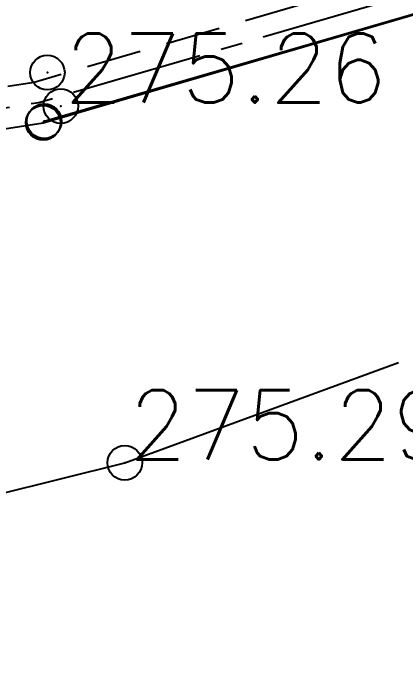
# Model space of a CAD drawing. Header units: millimetres. Extents: x 524954 to 526204, y 9523489 to 9524010.
# Drawn here: x 525500.25 to 525505.92, y 9523664.84 to 9523674.52 of the extents above; entities that cross this region are included whole.
import ezdxf

# ---------------------------------------------------------------- set-up
doc = ezdxf.new("R2010")
doc.units = ezdxf.units.MM
doc.header["$PDMODE"] = 32
doc.header["$PDSIZE"] = 0.5
doc.linetypes.add('AXES2', pattern=[28.575, 19.05, -3.175, 3.175, -3.175])
doc.linetypes.add('CACHE2', pattern=[4.7625, 3.175, -1.5875])
for name, color, linetype in [('Axe_Route_Existante', 1, 'AXES2'), ('Bord_Route_Existante', 6, 'Continuous'), ('Caniveau', 5, 'CACHE2'), ('TopoAlt', 3, 'Continuous'), ('TOPOJIS', 7, 'Continuous')]:
    doc.layers.add(name, color=color, linetype=linetype)
doc.layers.add('Bord_Route_Existante_POLY3D', color=6, linetype='Continuous', plot=False)
doc.styles.add('Simplex 1.0', font='Simplex.shx', dxfattribs={"width": 0.99, "height": 1})

# ---------------------------------------------------------------- blocks, each defined once
blk = doc.blocks.new('TCPOINT M')
at = {"color": 0}
blk.add_point((0, 0), dxfattribs=at)
at = {"layer": 'TopoAlt', "style": 'Simplex 1.0', "width": 0.99}
blk.add_attdef('ALT', (0.15, 0.15), '', height=1, dxfattribs=at)

msp = doc.modelspace()

# ---------------------------------------------------------------- linework, layer by layer
at = {"layer": 'Axe_Route_Existante', "ltscale": 0.5, "flags": 128}
msp.add_lwpolyline([(524973.1006, 9523802.4898), (525007.2599, 9523792.7789), (525027.5397, 9523787.3639), (525056.127, 9523779.7555), (525082.6741, 9523773.1018), (525107.5461, 9523770.0482), (525120.6839, 9523770.1387), (525151.7769, 9523772.6475), (525176.8993, 9523773.8938), (525199.3238, 9523771.0951), (525218.3374, 9523765.2638), (525227.1918, 9523761.5338), (525233.8432, 9523758.0939), (525246.4683, 9523751.1671), (525256.5059, 9523745.5314), (525267.0137, 9523739.6936), (525277.6906, 9523733.7041), (525288.8492, 9523727.2989), (525294.6323, 9523724.0225), (525301.9269, 9523719.9656), (525310.6912, 9523715.3327), (525328.3203, 9523705.7836), (525328.3203, 9523705.7836), (525337.316, 9523700.6906), (525351.1378, 9523692.7026), (525363.6961, 9523685.45), (525368.8009, 9523682.6275), (525375.4747, 9523679.1094), (525390.2246, 9523670.468), (525400.9, 9523665.0189), (525419.6189, 9523658.4557), (525435.368, 9523656.0458), (525454.334, 9523656.6254), (525476.2882, 9523660.7337), (525488.7843, 9523664.7682), (525501.8593, 9523668.0118), (525521.809, 9523675.315), (525541.1161, 9523687.8016), (525552.6204, 9523697.7078), (525562.3507, 9523710.1798), (525568.681, 9523722.5716), (525575.0591, 9523738.7043), (525576.9948, 9523751.0514), (525577.7976, 9523776.0689), (525576.166, 9523799.5198), (525574.1814, 9523815.4285), (525572.049, 9523834.2039), (525569.9196, 9523851.0411), (525567.3258, 9523868.1897), (525565.5786, 9523885.3791), (525563.6895, 9523903.2192), (525561.3556, 9523920.7008), (525558.8385, 9523938.161)], dxfattribs=at)
at = {"layer": 'Bord_Route_Existante', "flags": 128}
msp.add_lwpolyline([(525461.814, 9523688.848), (525465.7271, 9523687.8724), (525467.4439, 9523686.9056), (525469.9038, 9523685.5776), (525473.9168, 9523682.5381), (525478.7028, 9523677.8222), (525481.4894, 9523674.435), (525481.9993, 9523673.9595), (525482.5383, 9523673.6221), (525483.167, 9523673.4235), (525492.0574, 9523671.897), (525493.3536, 9523671.8761), (525495.5424, 9523672.1383), (525500.6799, 9523672.9347), (525513.2603, 9523676.6134), (525519.6005, 9523679.8528), (525521.935, 9523681.1174), (525530.1879, 9523685.9278), (525538.3311, 9523691.5676), (525543.6776, 9523696.6186), (525549.9382, 9523703.9102)], dxfattribs=at)
at = {"layer": 'Bord_Route_Existante_POLY3D'}
msp.add_polyline3d([(525495.5424, 9523672.1383, 275.29), (525500.6799, 9523672.9347, 275.24), (525500.6945, 9523672.9569, 275.24), (525513.2603, 9523676.6134, 275.18), (525519.6005, 9523679.8528, 275.06), (525521.935, 9523681.1174, 275.04), (525530.1879, 9523685.9278, 275.03), (525538.3311, 9523691.5676, 275.02), (525538.489, 9523691.7299, 275.02), (525541.782, 9523694.8838, 274.96), (525542.4762, 9523695.4712, 274.98), (525543.6776, 9523696.6186, 275.09), (525549.9382, 9523703.9102, 275.17), (525556.3199, 9523711.7393, 275.22), (525557.2603, 9523713.4128, 275.19), (525561.7549, 9523720.1739, 275.27), (525564.2077, 9523725.2978, 275.22)], dxfattribs=at)
at = {"layer": 'Caniveau', "ltscale": 0.25, "flags": 128}
msp.add_lwpolyline([(525495.4607, 9523672.7328), (525500.5492, 9523673.5216), (525513.0377, 9523677.1735), (525519.3211, 9523680.3839), (525521.641, 9523681.6405), (525529.8655, 9523686.4343), (525537.9521, 9523692.035), (525541.1895, 9523695.0934)], dxfattribs=at)
at = {"layer": 'Caniveau', "color": 4, "linetype": 'AXES2', "ltscale": 0.1, "flags": 128}
msp.add_lwpolyline([(525495.4863, 9523672.4338), (525495.5015, 9523672.4356), (525500.6146, 9523673.2282), (525513.149, 9523676.8935), (525519.4608, 9523680.1183), (525521.788, 9523681.3789), (525530.0267, 9523686.181), (525538.1416, 9523691.8013), (525541.5073, 9523694.981)], dxfattribs=at)

# ---------------------------------------------------------------- block references
at = {"layer": 'TOPOJIS'}
ref = msp.add_blockref('TCPOINT M', (525500.9335, 9523673.1756, 275.26), dxfattribs=at)
ref.add_attrib('ALT', '275.26', (525500.9835, 9523673.2256, 275.26), dxfattribs={"layer": 'TopoAlt', "height": 1, "style": 'Simplex 1.0', "width": 0.99})
for p in [(525500.7404, 9523673.6616, 275.27), (525500.6799, 9523672.9347, 275.24), (525500.6945, 9523672.9569, 275.24)]:
    msp.add_blockref('TCPOINT M', p, dxfattribs=at)
ref = msp.add_blockref('TCPOINT M', (525501.8593, 9523668.0118, 275.29), dxfattribs=at)
ref.add_attrib('ALT', '275.29', (525501.9093, 9523668.0618, 275.29), dxfattribs={"layer": 'TopoAlt', "height": 1, "style": 'Simplex 1.0', "width": 0.99})

doc.saveas('drawing.dxf')
